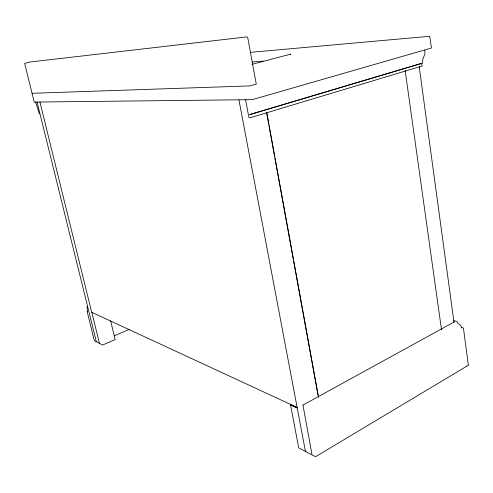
<?xml version="1.0" encoding="UTF-8"?>
<svg xmlns="http://www.w3.org/2000/svg" width="493" height="493" viewBox="0 0 493 493"><rect width="100%" height="100%" fill="white"/><g stroke="black" fill="none" stroke-linecap="round" stroke-linejoin="round"><path stroke-width="0.74" d="M302.967 405.117L311.859 453.794M290.457 54.587L290.784 54.119L251.935 64.361M96.308 341.655L37.055 102.033M454.429 321.818L302.979 405.061M250.161 52.363L429.662 36.285L431.498 48.012L252.225 99.666L34.227 102.076L24.65 63.437L29.42 62.087L246.864 36.889L247.665 37.234L256.261 84.1L249.661 85.918L32.107 93.288M466.957 366.089L468.295 365.042M466.902 366.133L315.563 456.715L312.118 454.91M297.199 407.464L91.686 312.279L39.921 102.002M290.513 404.698L298.69 447.866L305.179 451.274L305.98 451.064M114.382 335.745L129.252 329.398M99.339 343.338L94.687 340.897L94.138 339.948L87.144 311.496M92.308 312.315L91.871 312.599L99.463 343.405L102.581 345.038L115.171 339.628L110.648 320.869M87.501 311.668L87.002 306.609M296.589 407.89L296.903 407.797L290.513 404.833L296.94 407.748M421.601 63.307L249.686 114.598L422.803 63.098C421.262 58.359 426.55 54.791 424.578 50.2M245.902 99.715L245.736 100.646L248.762 116.804L249.193 117.71L250.271 117.728L422.033 66.044L421.669 63.369M312.007 454.854L305.438 451.409L238.951 99.9M39.785 113.76L39.329 113.754L35.588 102.051M252.478 61.958L263.157 61.169M453.375 320.481L457.128 321.473L457.757 323.118L460.795 325.546L461.799 328.098M461.14 327.383L463.414 327.999L468.35 364.999M266.836 112.854L318.552 397.284M266.645 112.786L268.716 124.144M268.987 125.66L274.638 156.712M274.909 158.222L293.366 259.706M293.643 261.222L318.022 395.263M405.135 70.376L441.531 329.909M419.216 66.777L454.016 322.453"/></g></svg>
